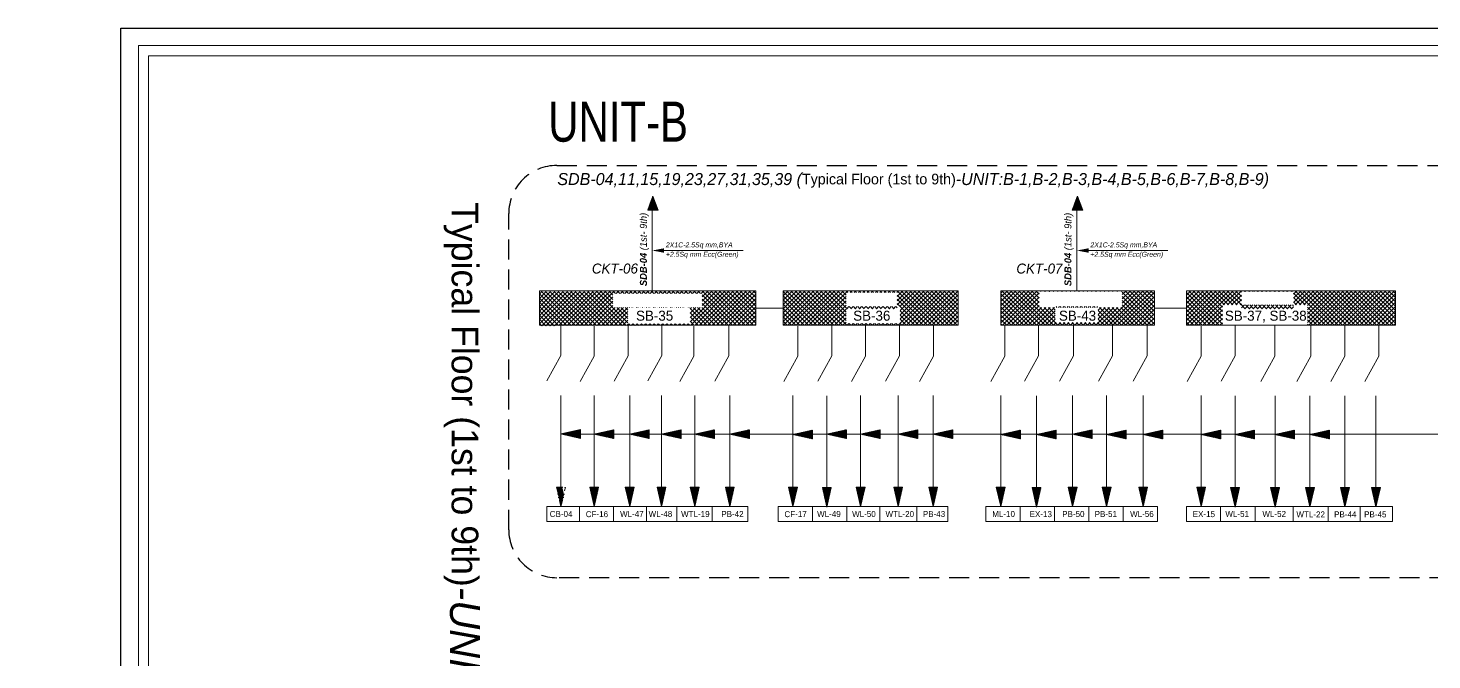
# Model space of a CAD drawing. Header units: inches. Extents: x 109699 to 44449955, y -10987 to 15824140.
# Drawn here: x 214171 to 214873, y -3944 to -3628 of the extents above; entities that cross this region are included whole.
import ezdxf

# ---------------------------------------------------------------- set-up
doc = ezdxf.new("R2010")
doc.units = ezdxf.units.IN
doc.header["$LTSCALE"] = 5
doc.header["$MEASUREMENT"] = 0
doc.linetypes.add('DASHED2', pattern=[0.375, 0.25, -0.125])
doc.linetypes.add('DIVIDE', pattern=[1.25, 0.5, -0.25, 0, -0.25, 0, -0.25])
doc.layers.get('0').update_dxf_attribs({"color": 123})
for name, color, linetype, lineweight in [('@NORMAL', 7, 'Continuous', 5), ('E-CF-Ceiling-Fan', 30, 'Continuous', 13), ('E-CKT-CABLE', 116, 'Continuous', 18), ('E-CKT-TEXT', 135, 'Continuous', 18), ('E-EX-Exhaust-Fan', 190, 'Continuous', 13), ('E-PB-Socket-5A', 203, 'Continuous', 13), ('E-POINT-CABLE', 86, 'Continuous', 18), ('E-SB-Switch-Board', 106, 'Continuous', 18), ('E-SWITCH', 6, 'Continuous', 18), ('E-TP', 11, 'DIVIDE', 18), ('E-WL-Wall-Light', 232, 'Continuous', 15), ('E-WTL-Wall-Tube-Light', 6, 'Continuous', 15), ('Text', 7, 'Continuous', 0), ('WALL-1', 8, 'Continuous', 9)]:
    doc.layers.add(name, color=color, linetype=linetype, lineweight=lineweight)
doc.styles.get("Standard").update_dxf_attribs({"font": 'times.ttf'})
doc.styles.add('style2', font='ARIALN.TTF', dxfattribs={"width": 0.75, "height": 3})
doc.styles.add('TAVE2', font='ROM_____.PFB')

# ---------------------------------------------------------------- blocks, each defined once
blk = doc.blocks.new('zxczxczxcz')
at = {"layer": '@NORMAL'}
for points in [[(177327.5, -15450.1), (175295.2, -15450.1), (175295.2, -14276.8), (177327.5, -14276.8)], [(177319.9, -15442.5), (175302.8, -15442.5), (175302.8, -14284.5), (177319.9, -14284.5)]]:
    blk.add_lwpolyline(points, close=True, dxfattribs=at)
at = {"layer": 'WALL-1', "lineweight": 30}
blk.add_lwpolyline([(177340.9, -15463.5), (175281.8, -15463.5), (175281.8, -14263.5), (177340.9, -14263.5)], close=True, dxfattribs=at)
blk = doc.blocks.new('E-CKT TEXT')
for p, q in [((648438.87, 22105.08), (648437.12, 22112.85)), ((648437.12, 22112.85), (648440.62, 22112.85)), ((648437.16, 22112.65), (648437.36, 22112.85)), ((648437.21, 22112.43), (648437.63, 22112.85)), ((648437.26, 22112.21), (648437.89, 22112.85)), ((648437.31, 22112), (648438.16, 22112.85)), ((648437.36, 22111.78), (648438.43, 22112.85)), ((648437.41, 22111.56), (648438.69, 22112.85)), ((648437.46, 22111.35), (648438.96, 22112.85)), ((648437.51, 22111.13), (648439.22, 22112.85)), ((648437.55, 22110.92), (648439.49, 22112.85)), ((648437.6, 22110.7), (648439.75, 22112.85)), ((648437.65, 22110.48), (648440.02, 22112.85)), ((648437.7, 22110.27), (648440.28, 22112.85)), ((648437.75, 22110.05), (648440.55, 22112.85)), ((648437.8, 22109.83), (648440.57, 22112.6)), ((648437.85, 22109.62), (648440.49, 22112.26)), ((648437.9, 22109.4), (648440.41, 22111.92)), ((648437.94, 22109.18), (648440.34, 22111.58)), ((648437.99, 22108.97), (648440.26, 22111.23)), ((648438.04, 22108.75), (648440.18, 22110.89)), ((648438.09, 22108.54), (648440.11, 22110.55)), ((648438.14, 22108.32), (648440.03, 22110.21)), ((648438.87, 22105.08), (648440.62, 22112.85)), ((648438.19, 22108.1), (648439.95, 22109.86)), ((648438.24, 22107.89), (648439.87, 22109.52)), ((648438.29, 22107.67), (648439.8, 22109.18)), ((648438.34, 22107.45), (648439.72, 22108.84)), ((648438.38, 22107.24), (648439.64, 22108.49)), ((648438.43, 22107.02), (648439.56, 22108.15)), ((648438.48, 22106.8), (648439.49, 22107.81)), ((648438.53, 22106.59), (648439.41, 22107.47)), ((648438.58, 22106.37), (648439.33, 22107.13)), ((648438.63, 22106.16), (648439.26, 22106.78)), ((648438.68, 22105.94), (648439.18, 22106.44)), ((648438.73, 22105.72), (648439.1, 22106.1)), ((648438.77, 22105.51), (648439.02, 22105.76)), ((648438.82, 22105.29), (648438.95, 22105.41))]:
    blk.add_line(p, q)
blk = doc.blocks.new('AR')
at = {"layer": 'E-CKT-CABLE'}
for p, q in [((-271, 449), (0, 548)), ((-155, 405), (-19, 541)), ((-151, 404), (-11, 544)), ((-147, 402), (-2, 547)), ((-144, 401), (0, 544)), ((0, 548), (0, 346)), ((-271, 449), (0, 346)), ((-270, 449), (-269, 450)), ((-266, 448), (-261, 453)), ((-263, 446), (-253, 456)), ((-259, 445), (-244, 459)), ((-255, 443), (-236, 462)), ((-251, 442), (-228, 465)), ((-247, 440), (-219, 468)), ((-243, 439), (-211, 471)), ((-240, 437), (-203, 474)), ((-236, 436), (-194, 477)), ((-232, 434), (-186, 480)), ((-228, 433), (-178, 483)), ((-224, 432), (-169, 486)), ((-220, 430), (-161, 489)), ((-216, 429), (-153, 493)), ((-213, 427), (-144, 496)), ((-209, 426), (-136, 499)), ((-205, 424), (-128, 502)), ((-201, 423), (-119, 505)), ((-197, 421), (-111, 508)), ((-193, 420), (-102, 511)), ((-190, 418), (-94, 514)), ((-186, 417), (-86, 517)), ((-182, 415), (-77, 520)), ((-178, 414), (-69, 523)), ((-174, 413), (-61, 526)), ((-170, 411), (-52, 529)), ((-167, 410), (-44, 532)), ((-163, 408), (-36, 535)), ((-159, 407), (-27, 538)), ((-140, 399), (0, 539)), ((-136, 398), (0, 534)), ((-132, 396), (0, 528)), ((-128, 395), (0, 523)), ((-124, 394), (0, 518)), ((-120, 392), (0, 513)), ((-117, 391), (0, 507)), ((-113, 389), (0, 502)), ((-109, 388), (0, 497)), ((-105, 386), (0, 491)), ((-101, 385), (0, 486)), ((-97, 383), (0, 481)), ((-94, 382), (0, 475)), ((-90, 380), (0, 470)), ((-86, 379), (0, 465)), ((-82, 377), (0, 459)), ((-78, 376), (0, 454)), ((-74, 374), (0, 449)), ((-71, 373), (0, 444)), ((-67, 372), (0, 438)), ((-63, 370), (0, 433)), ((-59, 369), (0, 428)), ((-55, 367), (0, 422)), ((-51, 366), (0, 417)), ((-48, 364), (0, 412)), ((-44, 363), (0, 406)), ((-40, 361), (0, 401)), ((-36, 360), (0, 396)), ((-32, 358), (0, 391)), ((-28, 357), (0, 385)), ((-24, 355), (0, 380)), ((-21, 354), (0, 375)), ((-17, 353), (0, 369)), ((-13, 351), (0, 364)), ((-9, 350), (0, 359)), ((-5, 348), (0, 353)), ((-1, 347), (0, 348))]:
    blk.add_line(p, q, dxfattribs=at)

msp = doc.modelspace()

# ---------------------------------------------------------------- hatches: boundary and pattern name
at = {"layer": 'E-SB-Switch-Board'}
h = msp.add_hatch(dxfattribs=at)
h.set_pattern_fill('ANSI37', color=256, scale=12.003473, angle=180.05046, style=0)
h.set_pattern_definition([(225.050464, (12455.5251, -16746.7007), (1.061901214, -1.060032292), []), (315.050464, (12455.5251, -16746.7007), (1.060032292, 1.061901214), [])])
h.paths.add_polyline_path([(214534.87, -3759.19), (214426.78, -3759.61), (214426.78, -3776.69), (214534.87, -3776.26)])
h.paths.add_polyline_path([(214463.56, -3767.53), (214508.07, -3767.53), (214508.07, -3760.6), (214463.56, -3760.6)], flags=16)
h.paths.add_polyline_path([(214471.07, -3775.67), (214502.07, -3775.67), (214502.07, -3767.63), (214471.07, -3767.63)], flags=16)
h = msp.add_hatch(dxfattribs=at)
h.set_pattern_fill('ANSI37', color=256, scale=12.003473, angle=180.05046, style=0)
h.set_pattern_definition([(225.050464, (12444.67, -16746.7007), (1.061901214, -1.060032292), []), (315.050464, (12444.67, -16746.7007), (1.060032292, 1.061901214), [])])
h.paths.add_polyline_path([(214636.07, -3759.19), (214548.57, -3759.19), (214548.57, -3776.48), (214636.07, -3776.48)])
h.paths.add_polyline_path([(214580.07, -3768.2), (214605.57, -3768.2), (214605.57, -3760.13), (214580.07, -3760.13)], flags=16)
h.paths.add_polyline_path([(214580.07, -3775.63), (214607.07, -3775.63), (214607.07, -3767.13), (214580.07, -3767.13)], flags=16)
h = msp.add_hatch(dxfattribs=at)
h.set_pattern_fill('ANSI37', color=256, scale=12.003473, angle=180.05046, style=0)
h.set_pattern_definition([(225.050464, (12422.7221, -16746.7007), (1.061901214, -1.060032292), []), (315.050464, (12422.7221, -16746.7007), (1.060032292, 1.061901214), [])])
h.paths.add_polyline_path([(214734.07, -3759.19), (214657.41, -3759.19), (214657.41, -3776.48), (214734.07, -3776.48)])
h.paths.add_polyline_path([(214676.57, -3767.58), (214718.07, -3767.58), (214718.07, -3759.63), (214676.57, -3759.63)], flags=16)
h.paths.add_polyline_path([(214684.57, -3775.13), (214706.07, -3775.13), (214706.07, -3767.13), (214684.57, -3767.13)], flags=16)
h = msp.add_hatch(dxfattribs=at)
h.set_pattern_fill('ANSI37', color=256, scale=12.003473, angle=180.05046, style=0)
h.set_pattern_definition([(225.050464, (12671.17, -16746.7007), (1.061901214, -1.060032292), []), (315.050464, (12671.17, -16746.7007), (1.060032292, 1.061901214), [])])
h.paths.add_polyline_path([(214854.61, -3759.19), (214750.07, -3759.19), (214750.07, -3776.48), (214854.61, -3776.48)])
h.paths.add_polyline_path([(214777.57, -3768.2), (214803.59, -3768.2), (214803.59, -3759.51), (214777.57, -3759.51)], flags=16)
h.paths.add_polyline_path([(214768.07, -3776.48), (214810.57, -3776.48), (214810.57, -3766.3), (214768.07, -3766.3)], flags=17)

# ---------------------------------------------------------------- linework, layer by layer
at = {"linetype": 'DASHED2', "lineweight": 25, "ltscale": 8}
msp.add_lwpolyline([(214435.49, -3696.59), (215421.61, -3696.59, -0.414214), (215445.61, -3720.59), (215445.61, -3878.61, -0.414214), (215421.61, -3902.61), (214435.49, -3902.61, -0.414214), (214411.49, -3878.61), (214411.49, -3720.59, -0.414214)], format="xyb", close=True, dxfattribs=at)
at = {"layer": 'E-CKT-CABLE'}
for p, q in [((214483.23, -3759.19), (214483.23, -3719.01)), ((214695.36, -3759.19), (214695.36, -3719.01)), ((214487.11, -3739.1), (214528.61, -3739.1)), ((214699.24, -3739.1), (214740.74, -3739.1)), ((214534.87, -3767.83), (214548.57, -3767.83)), ((214734.07, -3767.83), (214750.07, -3767.83))]:
    msp.add_line(p, q, dxfattribs=at)
for points in [[(214489.06, -3740.21), (214489.06, -3737.99), (214483.23, -3739.1)], [(214701.19, -3740.21), (214701.19, -3737.99), (214695.36, -3739.1)]]:
    msp.add_solid(points, dxfattribs=at)
at = {"layer": 'E-CKT-TEXT'}
for p, q in [((214438.49, -3830.85), (214872.57, -3830.85)), ((214809.98, -3830.85), (215426.18, -3831.1))]:
    msp.add_line(p, q, dxfattribs=at)
at = {"layer": 'E-POINT-CABLE'}
for p, q in [((214437.57, -3776.47), (214437.57, -3791.54)), ((214454.18, -3776.91), (214454.18, -3791.98)), ((214471.1, -3776.69), (214471.1, -3791.76)), ((214488.02, -3776.48), (214488.02, -3791.54)), ((214503.95, -3776.88), (214503.95, -3791.94)), ((214521.52, -3776.73), (214521.52, -3791.8)), ((214555.97, -3776.91), (214555.97, -3791.98)), ((214572.89, -3776.69), (214572.89, -3791.76)), ((214589.81, -3776.48), (214589.81, -3791.54)), ((214589.81, -3776.88), (214589.81, -3791.94)), ((214606.73, -3776.26), (214606.73, -3791.32)), ((214606.73, -3776.66), (214606.73, -3791.72)), ((214623.65, -3776.44), (214623.65, -3791.51)), ((214623.65, -3776.84), (214623.65, -3791.91)), ((214659.31, -3776.48), (214659.31, -3791.98)), ((214676.23, -3776.69), (214676.23, -3791.76)), ((214693.73, -3776.69), (214693.73, -3791.76)), ((214713.23, -3776.69), (214713.23, -3791.76)), ((214730.46, -3776.69), (214730.46, -3791.76)), ((214757.47, -3776.91), (214757.47, -3791.98)), ((214774.39, -3776.69), (214774.39, -3791.76)), ((214794.31, -3776.48), (214794.31, -3791.54)), ((214794.31, -3776.88), (214794.31, -3791.94)), ((214812.31, -3776.48), (214812.31, -3791.54)), ((214812.31, -3776.88), (214812.31, -3791.94)), ((214829.31, -3776.48), (214829.31, -3791.54)), ((214829.31, -3776.88), (214829.31, -3791.94)), ((214846.31, -3776.48), (214846.31, -3791.54)), ((214846.31, -3776.88), (214846.31, -3791.94)), ((214437.57, -3811.48), (214437.57, -3867.09)), ((214454.19, -3811.48), (214454.19, -3867.09)), ((214471.92, -3811.48), (214471.92, -3867.09)), ((214487.84, -3811.48), (214487.84, -3867.09)), ((214504.42, -3811.49), (214504.42, -3867.09)), ((214521.92, -3811.49), (214521.92, -3867.09)), ((214553.48, -3811.48), (214553.48, -3867.09)), ((214570.39, -3811.7), (214570.39, -3867.31)), ((214587.31, -3811.48), (214587.31, -3867.09)), ((214606.07, -3811.48), (214606.07, -3867.09)), ((214623.57, -3811.48), (214623.57, -3867.09)), ((214657.32, -3811.48), (214657.32, -3867.09)), ((214675.23, -3811.7), (214675.23, -3867.31)), ((214693.23, -3811.48), (214693.23, -3867.09)), ((214710.23, -3811.48), (214710.23, -3867.09)), ((214757.48, -3811.48), (214757.48, -3867.09)), ((214774.39, -3811.7), (214774.39, -3867.31)), ((214794.39, -3811.7), (214794.39, -3867.31)), ((214811.81, -3811.67), (214811.81, -3867.27)), ((214829.31, -3811.67), (214829.31, -3867.27)), ((214844.81, -3811.67), (214844.81, -3867.27)), ((214446.78, -3867.09), (214446.78, -3874.53)), ((214463.9, -3867.09), (214463.9, -3874.51)), ((214463.9, -3867.09), (214463.9, -3874.51)), ((214480.24, -3867.09), (214480.24, -3874.51)), ((214495.42, -3867.09), (214495.42, -3874.51)), ((214495.42, -3867.09), (214495.42, -3874.51)), ((214513.18, -3867.09), (214513.18, -3874.51)), ((214513.18, -3867.09), (214513.18, -3874.51)), ((214563.18, -3867.09), (214563.18, -3874.51)), ((214580.38, -3867.09), (214580.38, -3874.51)), ((214596.89, -3867.09), (214596.89, -3874.51)), ((214615.39, -3867.09), (214615.39, -3874.51)), ((214630.9, -3867.09), (214630.9, -3874.51)), ((214667.03, -3867.09), (214667.03, -3874.51)), ((214684.15, -3867.09), (214684.15, -3874.53)), ((214701.34, -3867.09), (214701.34, -3874.51)), ((214718.57, -3867.09), (214718.57, -3874.51)), ((214767.18, -3867.09), (214767.18, -3874.51)), ((214784.38, -3867.09), (214784.38, -3874.51)), ((214803.38, -3867.27), (214803.38, -3874.7)), ((214820.88, -3867.27), (214820.88, -3874.7)), ((214836.88, -3867.09), (214836.88, -3874.7))]:
    msp.add_line(p, q, dxfattribs=at)
for points in [[(214430.45, -3867.09), (214530.95, -3867.09), (214530.95, -3874.51), (214430.45, -3874.54)], [(214546.07, -3867.09), (214630.9, -3867.09), (214630.9, -3874.51), (214546.07, -3874.54)], [(214649.91, -3867.09), (214735.57, -3867.09), (214735.57, -3874.51), (214649.91, -3874.54)], [(214750.07, -3867.09), (214853.07, -3867.09), (214853.07, -3874.51), (214750.07, -3874.54)]]:
    msp.add_lwpolyline(points, close=True, dxfattribs=at)
at = {"layer": 'E-SB-Switch-Board'}
for points in [[(214426.78, -3776.48), (214534.87, -3776.48), (214534.87, -3759.19), (214426.78, -3759.19)], [(214548.57, -3776.48), (214636.07, -3776.48), (214636.07, -3759.19), (214548.57, -3759.19)], [(214657.41, -3776.48), (214734.07, -3776.48), (214734.07, -3759.19), (214657.41, -3759.19)], [(214750.07, -3776.48), (214854.61, -3776.48), (214854.61, -3759.19), (214750.07, -3759.19)]]:
    msp.add_lwpolyline(points, close=True, dxfattribs=at)
at = {"layer": 'E-SWITCH'}
for p, q in [((214437.57, -3791.54), (214430.59, -3804.16)), ((214454.18, -3791.98), (214447.2, -3804.59)), ((214471.1, -3791.76), (214464.12, -3804.38)), ((214488.02, -3791.54), (214481.04, -3804.16)), ((214503.95, -3791.94), (214496.97, -3804.56)), ((214521.52, -3791.8), (214514.54, -3804.41)), ((214555.97, -3791.98), (214548.99, -3804.59)), ((214572.89, -3791.76), (214565.91, -3804.38)), ((214589.81, -3791.94), (214582.83, -3804.56)), ((214606.73, -3791.72), (214599.75, -3804.34)), ((214623.65, -3791.91), (214616.67, -3804.52)), ((214659.31, -3791.98), (214652.33, -3804.59)), ((214676.23, -3791.76), (214669.25, -3804.38)), ((214693.73, -3791.76), (214686.75, -3804.38)), ((214713.23, -3791.76), (214706.25, -3804.38)), ((214730.46, -3791.76), (214723.48, -3804.38)), ((214757.47, -3791.98), (214750.49, -3804.59)), ((214774.39, -3791.76), (214767.41, -3804.38)), ((214794.31, -3791.94), (214787.33, -3804.56)), ((214812.31, -3791.94), (214805.33, -3804.56)), ((214829.31, -3791.94), (214822.33, -3804.56)), ((214846.31, -3791.94), (214839.33, -3804.56))]:
    msp.add_line(p, q, dxfattribs=at)
at = {"layer": 'E-WL-Wall-Light', "color": 1}
msp.add_line((214728.46, -3811.48), (214728.46, -3867.09), dxfattribs=at)

# ---------------------------------------------------------------- block references
at = {"layer": 'E-CF-Ceiling-Fan', "color": 1, "xscale": 1.261437301517695, "yscale": 1.261437301517695, "zscale": 1.261437301517695}
for p in [(-603510.79, -31751.26), (-603411.5, -31751.26)]:
    msp.add_blockref('E-CKT TEXT', p, dxfattribs=at)
at = {"layer": 'E-CKT-CABLE', "xscale": -0.02594956736979771, "yscale": 0.02594956736979771, "zscale": 0.02594956734627435, "rotation": 90}
for p in [(214495.15, -3719.01), (214707.28, -3719.01)]:
    msp.add_blockref('AR', p, dxfattribs=at)
at = {"layer": 'E-CKT-TEXT', "xscale": 1.261437301520496, "yscale": 1.261437301520496, "zscale": 1.261437301520496, "rotation": 270}
for p in [(186553.4, 814134.21), (186570.02, 814134.13), (186587.75, 814134.13), (186603.67, 814134.13), (186620.24, 814134.13), (186637.75, 814134.13), (186669.31, 814133.95), (186686.22, 814134.13), (186703.14, 814134.13), (186721.9, 814134.13), (186739.4, 814134.13), (186773.15, 814133.95), (186791.06, 814133.95), (186809.06, 814134.13), (186826.06, 814133.95), (186844.29, 814133.95), (186873.31, 814133.95), (186890.22, 814133.95), (186910.14, 814133.95), (186927.64, 814133.95)]:
    msp.add_blockref('E-CKT TEXT', p, dxfattribs=at)
at = {"layer": 'E-EX-Exhaust-Fan', "color": 1, "xscale": 1.261437301517695, "yscale": 1.261437301517695, "zscale": 1.261437301517695}
for p in [(-603289.75, -31751.48), (-603207.5, -31751.26)]:
    msp.add_blockref('E-CKT TEXT', p, dxfattribs=at)
at = {"layer": 'E-PB-Socket-5A', "color": 1, "xscale": 1.261437301517695, "yscale": 1.261437301517695, "zscale": 1.261437301517695}
for p in [(-603341.41, -31751.26), (-603271.75, -31751.26), (-603254.75, -31751.26), (-603135.67, -31751.44), (-603120.17, -31751.44)]:
    msp.add_blockref('E-CKT TEXT', p, dxfattribs=at)
at = {"layer": 'E-TP', "color": 1, "xscale": 1.261437301517695, "yscale": 1.261437301517695, "zscale": 1.261437301517695}
msp.add_blockref('E-CKT TEXT', (-603527.41, -31751.26), dxfattribs=at)
at = {"layer": 'E-WL-Wall-Light', "color": 1, "xscale": 1.261437301517695, "yscale": 1.261437301517695, "zscale": 1.261437301517695}
for p in [(-603493.06, -31751.26), (-603477.14, -31751.26), (-603394.59, -31751.48), (-603377.67, -31751.26), (-603236.52, -31751.26), (-603190.59, -31751.48), (-603170.59, -31751.48)]:
    msp.add_blockref('E-CKT TEXT', p, dxfattribs=at)
at = {"layer": 'E-WTL-Wall-Tube-Light', "color": 1, "xscale": 1.261437301517695, "yscale": 1.261437301517695, "zscale": 1.261437301517695}
for p in [(-603460.56, -31751.26), (-603443.06, -31751.26), (-603358.91, -31751.26), (-603307.66, -31751.26), (-603153.17, -31751.44)]:
    msp.add_blockref('E-CKT TEXT', p, dxfattribs=at)
at = {"layer": 'WALL-1', "linetype": 'Continuous', "xscale": 0.6583637491200001, "yscale": 0.6583637491200001, "zscale": 0.6583637491200001}
msp.add_blockref('zxczxczxcz', (98818.52, 5762.61), dxfattribs=at)

# ---------------------------------------------------------------- texts
at = {"layer": 'E-CF-Ceiling-Fan', "color": 1, "char_height": 3, "width": 10.9021, "attachment_point": 1}
for s, insert in [('{\\fCentury Gothic|b0|i0|c0|p34;\\C256;CF-16}', (214449.97, -3869.34)), ('{\\fCentury Gothic|b0|i0|c0|p34;\\C256;CF-17}', (214549.25, -3869.34))]:
    msp.add_mtext(s, dxfattribs=dict(at, insert=insert))
at = {"layer": 'E-CKT-TEXT', "color": 1, "char_height": 3.5, "width": 48.6814, "attachment_point": 1, "rotation": 90}
for insert in [(214477.01, -3756.91), (214689.14, -3756.91)]:
    msp.add_mtext('{\\fCentury Gothic|b1|i1|c0|p34;\\C256;SDB-04\\fCentury Gothic|b0|i1|c0|p34; (1st- 9th)}', dxfattribs=dict(at, insert=insert))
at = {"layer": 'E-CKT-TEXT', "color": 1, "attachment_point": 1}
for s, insert, char_height, width in [('{\\fCentury Gothic|b0|i1|c0|p34;\\C256;2X1C-2.5Sq mm,BYA}', (214489.98, -3735.02), 2.5, 41.3635), ('{\\fCentury Gothic|b0|i1|c0|p34;\\C256;2X1C-2.5Sq mm,BYA}', (214702.11, -3735.02), 2.5, 41.3635), ('{\\fCentury Gothic|b0|i1|c0|p34;\\C256;CKT-06}', (214453, -3745.61), 5, 24.1526), ('{\\fCentury Gothic|b0|i1|c0|p34;\\C256;+2.5Sq mm Ecc(Green) }', (214489.98, -3739.74), 2.5, 41.3635), ('{\\fCentury Gothic|b0|i1|c0|p34;\\C256;CKT-07}', (214665.13, -3745.61), 5, 24.1526), ('{\\fCentury Gothic|b0|i1|c0|p34;\\C256;+2.5Sq mm Ecc(Green) }', (214702.11, -3739.74), 2.5, 41.3635)]:
    msp.add_mtext(s, dxfattribs=dict(at, insert=insert, char_height=char_height, width=width))
at = {"layer": 'E-EX-Exhaust-Fan', "color": 1, "char_height": 3, "width": 10.9021, "attachment_point": 1}
for s, insert in [('{\\fCentury Gothic|b0|i0|c0|p34;\\C256;EX-13}', (214671.75, -3869.34)), ('{\\fCentury Gothic|b0|i0|c0|p34;\\C256;EX-15}', (214753.25, -3869.34))]:
    msp.add_mtext(s, dxfattribs=dict(at, insert=insert))
at = {"layer": 'E-PB-Socket-5A', "color": 1, "char_height": 3, "width": 10.9021, "attachment_point": 1}
for s, insert in [('{\\fCentury Gothic|b0|i0|c0|p34;\\C256;PB-42}', (214517.7, -3869.28)), ('{\\fCentury Gothic|b0|i0|c0|p34;\\C256;PB-43}', (214618.4, -3869.28)), ('{\\fCentury Gothic|b0|i0|c0|p34;\\C256;PB-50}', (214688.04, -3869.28)), ('{\\fCentury Gothic|b0|i0|c0|p34;\\C256;PB-51}', (214704.24, -3869.28)), ('{\\fCentury Gothic|b0|i0|c0|p34;\\C256;PB-44}', (214823.89, -3869.46)), ('{\\fCentury Gothic|b0|i0|c0|p34;\\C256;PB-45}', (214838.89, -3869.46))]:
    msp.add_mtext(s, dxfattribs=dict(at, insert=insert))
at = {"layer": 'E-SB-Switch-Board', "color": 1, "char_height": 5, "attachment_point": 1}
for s, insert, width in [('{\\fCentury Gothic|b0|i0|c0|p34;\\C256;SB-35}', (214475.09, -3769.18), 41.3327), ('{\\fCentury Gothic|b0|i0|c0|p34;\\C256;SB-36}', (214583.59, -3769.18), 40.6446), ('{\\fCentury Gothic|b0|i0|c0|p34;\\C256;SB-43}', (214686.39, -3769.18), 24.1526), ('{\\fCentury Gothic|b0|i0|c0|p34;\\C256;SB-37, SB-38}', (214769.31, -3769.18), 49.9848)]:
    msp.add_mtext(s, dxfattribs=dict(at, insert=insert, width=width))
at = {"layer": 'E-TP', "color": 1, "insert": (214431.96, -3869.25), "char_height": 3, "width": 10.9021, "attachment_point": 1}
msp.add_mtext('{\\fCentury Gothic|b0|i0|c0|p34;\\C256;CB-04}', dxfattribs=at)
at = {"layer": 'E-WL-Wall-Light', "color": 1, "char_height": 3, "attachment_point": 1}
for s, insert, width in [('{\\fCentury Gothic|b0|i0|c0|p34;\\C256;WL-47}', (214467.1, -3869.25), 10.9021), ('{\\fCentury Gothic|b0|i0|c0|p34;\\C256;WL-48}', (214481.37, -3869.25), 12.7336), ('{\\fCentury Gothic|b0|i0|c0|p34;\\C256;WL-49}', (214565.56, -3869.25), 14.2676), ('{\\fCentury Gothic|b0|i0|c0|p34;\\C256;WL-50}', (214583.06, -3869.28), 14.2676), ('{\\fCentury Gothic|b0|i0|c0|p34;\\C256;WL-56}', (214721.96, -3869.28), 14.2676), ('{\\fCentury Gothic|b0|i0|c0|p34;\\C256;WL-51}', (214769.56, -3869.25), 14.2676), ('{\\fCentury Gothic|b0|i0|c0|p34;\\C256;WL-52}', (214788.06, -3869.25), 14.2676)]:
    msp.add_mtext(s, dxfattribs=dict(at, insert=insert, width=width))
at = {"layer": 'E-WTL-Wall-Tube-Light', "color": 1, "char_height": 3, "attachment_point": 1}
for s, insert, width in [('{\\fCentury Gothic|b0|i0|c0|p34;\\C256;WTL-19}', (214497.6, -3869.28), 14.7879), ('{\\fCentury Gothic|b0|i0|c0|p34;\\C256;WTL-20}', (214599.75, -3869.28), 14.7879), ('{\\fCentury Gothic|b0|i0|c0|p34;\\C256;ML-10}', (214653.05, -3869.25), 24.0847), ('{\\fCentury Gothic|b0|i0|c0|p34;\\C256;WTL-22}', (214805.06, -3869.47), 14.7879)]:
    msp.add_mtext(s, dxfattribs=dict(at, insert=insert, width=width))
at = {"layer": 'Text', "insert": (214466.14, -3684.99, 0.48), "char_height": 20, "width": 44.9254, "attachment_point": 8, "style": 'style2'}
msp.add_mtext('{\\fArial|b0|i0|c162|p34;\\PUN\\fArial|b0|i0|c0|p34;I\\fArial|b0|i0|c162|p34;T-\\fArial|b0|i0|c0|p34;B}', dxfattribs=at)
at = {"layer": 'Text', "color": 1, "insert": (214435.76, -3700.39), "char_height": 6, "width": 391.5294, "attachment_point": 1}
msp.add_mtext('{\\fCentury Gothic|b0|i1|c0|p34;\\C256;SDB-04,11,15,19,23,27,31,35,39 (\\A1;\\fCentury Gothic|b0|i0|c0|p34;\\H0.88889x;Typical Floor (1st to 9th)\\A0;\\fCentury Gothic|b0|i1|c0|p34;\\H1.125x;-UNIT:B-1,B-2,B-3,B-4,B-5,B-6,B-7,B-8,B-9)}', dxfattribs=at)
at = {"layer": 'Text', "insert": (214397.12, -3714.91), "char_height": 15, "width": 750.5724, "attachment_point": 1, "rotation": 270, "style": 'TAVE2'}
msp.add_mtext('\\A1;\\pt450;{\\fCentury Gothic|b0|i0|c0|p34;\\H0.88889x;Typical Floor (1st to 9th)\\A0;\\fCentury Gothic|b0|i1|c0|p34;\\H1.125x;-UNIT:-B-1,B-2,B-3,B-4,B-5,B-6,B-7,B-8,B-9)}', dxfattribs=at)

doc.saveas('drawing.dxf')
